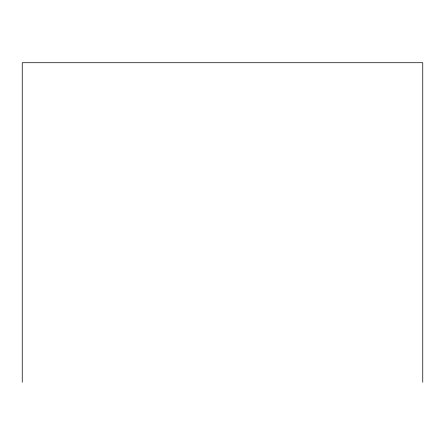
<?xml version="1.0" encoding="UTF-8"?>
<svg xmlns="http://www.w3.org/2000/svg" width="445" height="445" viewBox="0 0 445 445"><rect width="100%" height="100%" fill="white"/><g stroke="black" fill="none" stroke-linecap="round" stroke-linejoin="round"><path stroke-width="0.67" d="M422.75 382.283L422.75 62.717L22.25 62.717L22.25 382.283"/></g></svg>
